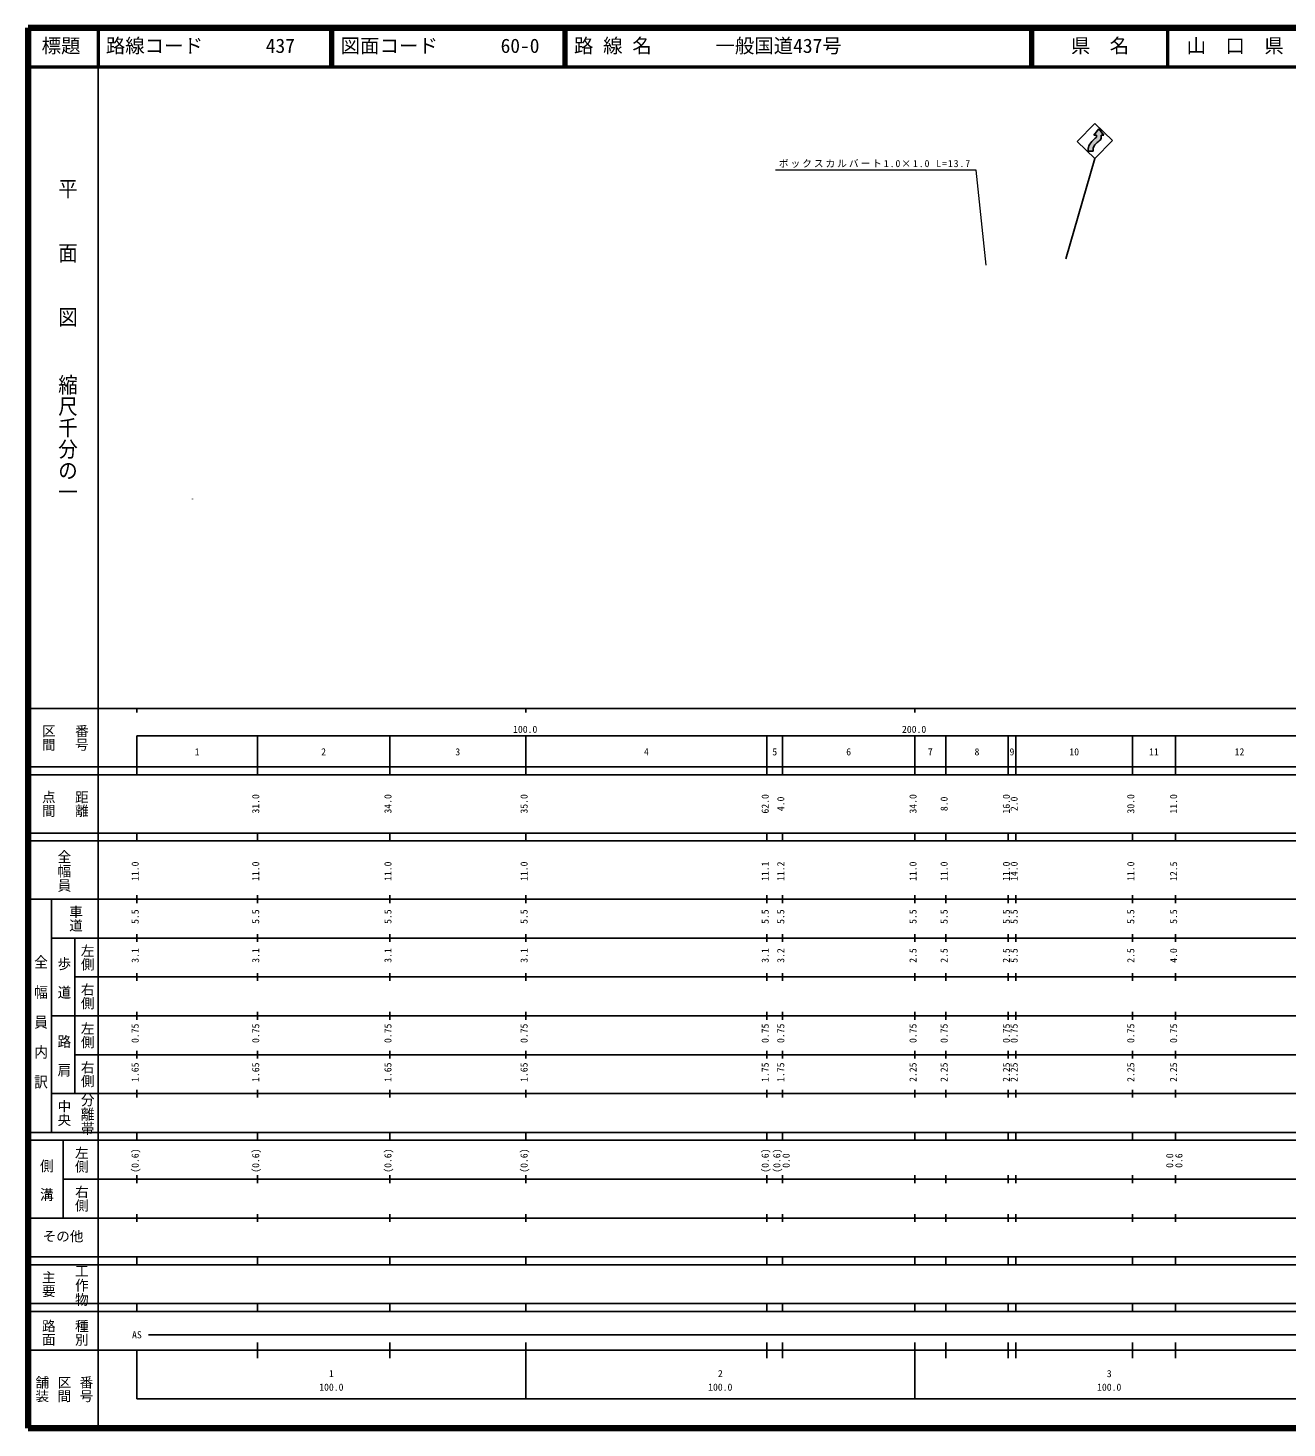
# Model space of a CAD drawing. Units: millimetres on the paper, with parts at other scales. Extents: x 40 to 680, y 20 to 380.
# Drawn here: x 40 to 363.7, y 20 to 380 of the extents above; entities that cross this region are included whole.
import ezdxf
from ezdxf.enums import TextEntityAlignment as Align

# ---------------------------------------------------------------- set-up
doc = ezdxf.new("R2010")
doc.units = ezdxf.units.MM
for name, color, linetype, lineweight in [('M-BMK-HTXT', 7, 'Continuous', 13), ('M-STR-HTXT', 7, 'Continuous', 13), ('M-STR-STRC', 7, 'Continuous', 25), ('M-TTL', 2, 'Continuous', 140), ('M-TTL-BAND', 7, 'Continuous', 25), ('M-TTL-LINE', 7, 'Continuous', 50)]:
    doc.layers.add(name, color=color, linetype=linetype, lineweight=lineweight)
doc.layers.add('M-TTL-TXT', color=7, linetype='Continuous')
doc.styles.add('@ＭＳ ゴシック', font='')
doc.styles.add('ＭＳ ゴシック', font='')
doc.styles.get('@ＭＳ ゴシック').set_extended_font_data('@MS Gothic')
doc.styles.get('ＭＳ ゴシック').set_extended_font_data('MS Gothic')

msp = doc.modelspace()

# ---------------------------------------------------------------- hatches: boundary and pattern name
at = {"layer": 'M-STR-STRC'}
msp.add_hatch(color=256, dxfattribs=at).paths.add_polyline_path([(312.618, 348.308), (312.608, 348.973), (312.682, 349.401), (312.843, 349.829), (313.01, 350.126), (313.214, 350.429), (313.396, 350.665), (313.512, 350.798), (313.704, 351.011), (313.93, 351.237), (314.107, 351.401), (314.374, 351.625), (314.564, 351.782), (314.643, 351.858), (314.713, 351.946), (314.748, 352.01), (314.758, 352.042), (314.769, 352.099), (314.773, 352.179), (314.763, 352.269), (314.718, 352.471), (314.036, 352.471), (315.356, 354.049), (316.588, 352.432), (315.924, 352.432), (315.958, 352.052), (315.958, 351.843), (315.937, 351.688), (315.904, 351.538), (315.846, 351.42), (315.734, 351.264), (315.614, 351.144), (315.446, 351.004), (315.239, 350.84), (315.035, 350.666), (314.775, 350.432), (314.524, 350.175), (314.387, 350.025), (314.29, 349.901), (314.197, 349.778), (314.08, 349.597), (314.002, 349.446), (313.94, 349.297), (313.884, 349.107), (313.855, 348.866), (313.852, 348.644), (313.855, 348.412), (313.862, 348.308)])

# ---------------------------------------------------------------- linework, layer by layer
at = {"layer": 'M-BMK-HTXT'}
for radius in [0.0313, 0.025, 0.0188, 0.0125, 0.0063]:
    msp.add_circle((82.304, 258.879), radius, dxfattribs=at)
at = {"layer": 'M-STR-HTXT'}
msp.add_lwpolyline([(286.387, 319.026), (283.821, 343.417), (232.201, 343.417)], dxfattribs=at)
at = {"layer": 'M-STR-STRC'}
for p, q in [((309.77, 350.823), (314.321, 355.452)), ((314.321, 355.452), (318.813, 351.036)), ((309.77, 350.823), (314.262, 346.406)), ((314.718, 352.471), (314.036, 352.471)), ((318.813, 351.036), (314.262, 346.406)), ((315.924, 352.432), (316.588, 352.432)), ((306.876, 320.62), (314.262, 346.406)), ((312.618, 348.308), (313.862, 348.308))]:
    msp.add_line(p, q, dxfattribs=at)
msp.add_lwpolyline([(314.036, 352.471), (315.356, 354.049), (316.588, 352.432)], dxfattribs=at)
for points in [[(312.618, 348.308), (312.605, 348.637), (312.592, 348.966), (312.656, 349.281), (312.771, 349.844), (313.133, 350.361), (313.512, 350.798), (313.782, 351.108), (314.061, 351.377), (314.407, 351.654), (314.553, 351.77), (314.711, 351.889), (314.757, 352.043), (314.795, 352.169), (314.756, 352.32), (314.718, 352.471)], [(313.862, 348.308), (313.848, 348.6), (313.833, 348.892), (313.901, 349.164), (313.996, 349.541), (314.252, 349.881), (314.524, 350.175), (314.788, 350.462), (315.069, 350.705), (315.379, 350.953), (315.557, 351.095), (315.743, 351.239), (315.846, 351.42), (316.004, 351.699), (315.964, 352.065), (315.924, 352.432)]]:
    msp.add_open_spline(points, degree=3, knots=[0, 0, 0, 0, 1, 1, 1, 2, 2, 2, 3, 3, 3, 4, 4, 4, 5, 5, 5, 5], dxfattribs=at)
at = {"layer": 'M-TTL'}
for p, q in [((40, 380), (40, 20)), ((680, 380), (40, 380)), ((40, 20), (680, 20))]:
    msp.add_line(p, q, dxfattribs=at)
at = {"layer": 'M-TTL-BAND'}
for p, q in [((58, 370), (58, 20)), ((40, 205), (579, 205)), ((68, 205), (68, 204)), ((168, 205), (168, 204)), ((268, 205), (268, 204)), ((68, 198), (579, 198)), ((68, 198), (68, 188)), ((99, 188), (99, 198)), ((133, 188), (133, 198)), ((168, 188), (168, 198)), ((230, 188), (230, 198)), ((234, 188), (234, 198)), ((268, 188), (268, 198)), ((276, 188), (276, 198)), ((292, 188), (292, 198)), ((294, 188), (294, 198)), ((324, 188), (324, 198)), ((335, 188), (335, 198)), ((40, 190), (579, 190)), ((40, 188), (579, 188)), ((40, 173), (579, 173)), ((68, 171), (68, 173)), ((99, 171), (99, 173)), ((133, 171), (133, 173)), ((168, 171), (168, 173)), ((230, 171), (230, 173)), ((234, 171), (234, 173)), ((268, 171), (268, 173)), ((276, 171), (276, 173)), ((292, 171), (292, 173)), ((294, 171), (294, 173)), ((324, 171), (324, 173)), ((335, 171), (335, 173)), ((40, 171), (579, 171)), ((40, 156), (579, 156)), ((46, 96), (46, 156)), ((68, 155), (68, 157)), ((99, 155), (99, 157)), ((133, 155), (133, 157)), ((168, 155), (168, 157)), ((230, 155), (230, 157)), ((234, 155), (234, 157)), ((268, 155), (268, 157)), ((276, 155), (276, 157)), ((292, 155), (292, 157)), ((294, 155), (294, 157)), ((324, 155), (324, 157)), ((335, 155), (335, 157)), ((46, 146), (579, 146)), ((52, 146), (52, 106)), ((68, 145), (68, 147)), ((99, 145), (99, 147)), ((133, 145), (133, 147)), ((168, 145), (168, 147)), ((230, 145), (230, 147)), ((234, 145), (234, 147)), ((268, 145), (268, 147)), ((276, 145), (276, 147)), ((292, 145), (292, 147)), ((294, 145), (294, 147)), ((324, 145), (324, 147)), ((335, 145), (335, 147)), ((68, 135), (68, 137)), ((99, 135), (99, 137)), ((133, 135), (133, 137)), ((168, 135), (168, 137)), ((230, 135), (230, 137)), ((234, 135), (234, 137)), ((268, 135), (268, 137)), ((276, 135), (276, 137)), ((292, 135), (292, 137)), ((294, 135), (294, 137)), ((324, 135), (324, 137)), ((335, 135), (335, 137)), ((52, 136), (579, 136)), ((46, 126), (579, 126)), ((68, 125), (68, 127)), ((99, 125), (99, 127)), ((133, 125), (133, 127)), ((168, 125), (168, 127)), ((230, 125), (230, 127)), ((234, 125), (234, 127)), ((268, 125), (268, 127)), ((276, 125), (276, 127)), ((292, 125), (292, 127)), ((294, 125), (294, 127)), ((324, 125), (324, 127)), ((335, 125), (335, 127)), ((52, 116), (579, 116)), ((68, 115), (68, 117)), ((99, 115), (99, 117)), ((133, 115), (133, 117)), ((168, 115), (168, 117)), ((230, 115), (230, 117)), ((234, 115), (234, 117)), ((268, 115), (268, 117)), ((276, 115), (276, 117)), ((292, 115), (292, 117)), ((294, 115), (294, 117)), ((324, 115), (324, 117)), ((335, 115), (335, 117)), ((46, 106), (579, 106)), ((68, 105), (68, 107)), ((99, 105), (99, 107)), ((133, 105), (133, 107)), ((168, 105), (168, 107)), ((230, 105), (230, 107)), ((234, 105), (234, 107)), ((268, 105), (268, 107)), ((276, 105), (276, 107)), ((292, 105), (292, 107)), ((294, 105), (294, 107)), ((324, 105), (324, 107)), ((335, 105), (335, 107)), ((40, 96), (579, 96)), ((40, 94), (579, 94)), ((49, 94), (49, 74)), ((68, 94), (68, 96)), ((99, 94), (99, 96)), ((133, 94), (133, 96)), ((168, 94), (168, 96)), ((230, 94), (230, 96)), ((234, 94), (234, 96)), ((268, 94), (268, 96)), ((276, 94), (276, 96)), ((292, 94), (292, 96)), ((294, 94), (294, 96)), ((324, 94), (324, 96)), ((335, 94), (335, 96)), ((49, 84), (579, 84)), ((68, 83), (68, 85)), ((99, 83), (99, 85)), ((133, 83), (133, 85)), ((168, 83), (168, 85)), ((230, 83), (230, 85)), ((234, 83), (234, 85)), ((268, 83), (268, 85)), ((276, 83), (276, 85)), ((292, 83), (292, 85)), ((294, 83), (294, 85)), ((324, 83), (324, 85)), ((335, 83), (335, 85)), ((40, 74), (579, 74)), ((68, 73), (68, 75)), ((99, 73), (99, 75)), ((133, 73), (133, 75)), ((168, 73), (168, 75)), ((230, 73), (230, 75)), ((234, 73), (234, 75)), ((268, 73), (268, 75)), ((276, 73), (276, 75)), ((292, 73), (292, 75)), ((294, 73), (294, 75)), ((324, 73), (324, 75)), ((335, 73), (335, 75)), ((40, 64), (579, 64)), ((40, 62), (579, 62)), ((68, 62), (68, 64)), ((99, 62), (99, 64)), ((133, 62), (133, 64)), ((168, 62), (168, 64)), ((230, 62), (230, 64)), ((234, 62), (234, 64)), ((268, 62), (268, 64)), ((276, 62), (276, 64)), ((292, 62), (292, 64)), ((294, 62), (294, 64)), ((324, 62), (324, 64)), ((335, 62), (335, 64)), ((40, 52), (579, 52)), ((68, 50), (68, 52)), ((99, 50), (99, 52)), ((133, 50), (133, 52)), ((168, 50), (168, 52)), ((230, 50), (230, 52)), ((234, 50), (234, 52)), ((268, 50), (268, 52)), ((276, 50), (276, 52)), ((292, 50), (292, 52)), ((294, 50), (294, 52)), ((324, 50), (324, 52)), ((335, 50), (335, 52)), ((40, 50), (579, 50)), ((71, 44), (565, 44)), ((40, 40), (579, 40)), ((68, 40), (68, 27.5)), ((99, 38), (99, 42)), ((133, 38), (133, 42)), ((168, 27.5), (168, 42)), ((230, 38), (230, 42)), ((234, 38), (234, 42)), ((268, 27.5), (268, 42)), ((276, 38), (276, 42)), ((292, 38), (292, 42)), ((294, 38), (294, 42)), ((324, 38), (324, 42)), ((335, 38), (335, 42)), ((68, 27.5), (579, 27.5))]:
    msp.add_line(p, q, dxfattribs=at)
at = {"layer": 'M-TTL-LINE'}
for p, q in [((58, 380), (58, 370)), ((117.75, 380), (117.75, 370)), ((118.25, 380), (118.25, 370)), ((177.75, 380), (177.75, 370)), ((178.25, 380), (178.25, 370)), ((297.75, 380), (297.75, 370)), ((298.25, 380), (298.25, 370)), ((333, 380), (333, 370)), ((40, 370), (680, 370))]:
    msp.add_line(p, q, dxfattribs=at)

# ---------------------------------------------------------------- texts
at = {"layer": 'M-STR-HTXT', "insert": (233.053, 344.041), "char_height": 1.833, "attachment_point": 7, "style": 'ＭＳ ゴシック'}
msp.add_mtext('\\T1.2;ボックスカルバート1.0×1.0\\~L=13.7', dxfattribs=at)
at = {"layer": 'M-TTL-BAND', "style": '@ＭＳ ゴシック'}
for s, height, width, p in [('平\u3000\u3000面\u3000\u3000図', 3.666, 1.1, (47.277, 341.475)), ('縮尺千分の一', 3.666, 1.1, (47.277, 291.03)), ('全幅員', 2.566, 1.05, (47.25, 168.75)), ('全\u3000幅\u3000員\u3000内\u3000訳', 2.566, 1.1, (41.25, 141.75)), ('歩\u3000道', 2.566, 1.05, (47.25, 141.25)), ('路\u3000肩', 2.566, 1.05, (47.25, 121.25)), ('分離帯', 2.566, 1.05, (53.25, 106.25)), ('側\u3000溝', 2.566, 1.05, (42.75, 89.25)), ('工作物', 2.566, 1.05, (51.75, 62.25))]:
    msp.add_text(s, height=height, rotation=270, dxfattribs=dict(at, width=width)).set_placement(p, align=Align.BOTTOM_LEFT)
at = {"layer": 'M-TTL-BAND'}
for s, height, rotation, style, p in [('区間', 2.566, 270, '@ＭＳ ゴシック', (43.25, 201)), ('番号', 2.566, 270, '@ＭＳ ゴシック', (51.75, 201)), ('点間', 2.566, 270, '@ＭＳ ゴシック', (43.25, 184)), ('距離', 2.566, 270, '@ＭＳ ゴシック', (51.75, 184)), ('31.0', 1.833, 90, 'ＭＳ ゴシック', (100, 178)), ('34.0', 1.833, 90, 'ＭＳ ゴシック', (134, 178)), ('35.0', 1.833, 90, 'ＭＳ ゴシック', (169, 178)), ('62.0', 1.833, 90, 'ＭＳ ゴシック', (231, 178)), ('4.0', 1.833, 90, 'ＭＳ ゴシック', (235, 178.625)), ('34.0', 1.833, 90, 'ＭＳ ゴシック', (269, 178)), ('8.0', 1.833, 90, 'ＭＳ ゴシック', (277, 178.625)), ('16.0', 1.833, 90, 'ＭＳ ゴシック', (293, 178)), ('2.0', 1.833, 90, 'ＭＳ ゴシック', (295, 178.625)), ('30.0', 1.833, 90, 'ＭＳ ゴシック', (325, 178)), ('11.0', 1.833, 90, 'ＭＳ ゴシック', (336, 178)), ('11.0', 1.833, 90, 'ＭＳ ゴシック', (69, 160.674)), ('11.0', 1.833, 90, 'ＭＳ ゴシック', (100, 160.674)), ('11.0', 1.833, 90, 'ＭＳ ゴシック', (134, 160.674)), ('11.0', 1.833, 90, 'ＭＳ ゴシック', (169, 160.674)), ('11.1', 1.833, 90, 'ＭＳ ゴシック', (231, 160.674)), ('11.2', 1.833, 90, 'ＭＳ ゴシック', (235, 160.674)), ('11.0', 1.833, 90, 'ＭＳ ゴシック', (269, 160.674)), ('11.0', 1.833, 90, 'ＭＳ ゴシック', (277, 160.674)), ('11.0', 1.833, 90, 'ＭＳ ゴシック', (293, 160.674)), ('14.0', 1.833, 90, 'ＭＳ ゴシック', (295, 160.674)), ('11.0', 1.833, 90, 'ＭＳ ゴシック', (325, 160.674)), ('12.5', 1.833, 90, 'ＭＳ ゴシック', (336, 160.674)), ('車道', 2.566, 270, '@ＭＳ ゴシック', (50.25, 154.5)), ('5.5', 1.833, 90, 'ＭＳ ゴシック', (69, 149.625)), ('5.5', 1.833, 90, 'ＭＳ ゴシック', (100, 149.625)), ('5.5', 1.833, 90, 'ＭＳ ゴシック', (134, 149.625)), ('5.5', 1.833, 90, 'ＭＳ ゴシック', (169, 149.625)), ('5.5', 1.833, 90, 'ＭＳ ゴシック', (231, 149.625)), ('5.5', 1.833, 90, 'ＭＳ ゴシック', (235, 149.625)), ('5.5', 1.833, 90, 'ＭＳ ゴシック', (269, 149.625)), ('5.5', 1.833, 90, 'ＭＳ ゴシック', (277, 149.625)), ('5.5', 1.833, 90, 'ＭＳ ゴシック', (293, 149.625)), ('5.5', 1.833, 90, 'ＭＳ ゴシック', (295, 149.625)), ('5.5', 1.833, 90, 'ＭＳ ゴシック', (325, 149.625)), ('5.5', 1.833, 90, 'ＭＳ ゴシック', (336, 149.625)), ('左側', 2.566, 270, '@ＭＳ ゴシック', (53.25, 144.5)), ('3.1', 1.833, 90, 'ＭＳ ゴシック', (69, 139.625)), ('3.1', 1.833, 90, 'ＭＳ ゴシック', (100, 139.625)), ('3.1', 1.833, 90, 'ＭＳ ゴシック', (134, 139.625)), ('3.1', 1.833, 90, 'ＭＳ ゴシック', (169, 139.625)), ('3.1', 1.833, 90, 'ＭＳ ゴシック', (231, 139.625)), ('3.2', 1.833, 90, 'ＭＳ ゴシック', (235, 139.625)), ('2.5', 1.833, 90, 'ＭＳ ゴシック', (269, 139.625)), ('2.5', 1.833, 90, 'ＭＳ ゴシック', (277, 139.625)), ('2.5', 1.833, 90, 'ＭＳ ゴシック', (293, 139.625)), ('5.5', 1.833, 90, 'ＭＳ ゴシック', (295, 139.625)), ('2.5', 1.833, 90, 'ＭＳ ゴシック', (325, 139.625)), ('4.0', 1.833, 90, 'ＭＳ ゴシック', (336, 139.625)), ('右側', 2.566, 270, '@ＭＳ ゴシック', (53.25, 134.5)), ('左側', 2.566, 270, '@ＭＳ ゴシック', (53.25, 124.5)), ('0.75', 1.833, 90, 'ＭＳ ゴシック', (69, 119)), ('0.75', 1.833, 90, 'ＭＳ ゴシック', (100, 119)), ('0.75', 1.833, 90, 'ＭＳ ゴシック', (134, 119)), ('0.75', 1.833, 90, 'ＭＳ ゴシック', (169, 119)), ('0.75', 1.833, 90, 'ＭＳ ゴシック', (231, 119)), ('0.75', 1.833, 90, 'ＭＳ ゴシック', (235, 119)), ('0.75', 1.833, 90, 'ＭＳ ゴシック', (269, 119)), ('0.75', 1.833, 90, 'ＭＳ ゴシック', (277, 119)), ('0.75', 1.833, 90, 'ＭＳ ゴシック', (293, 119)), ('0.75', 1.833, 90, 'ＭＳ ゴシック', (295, 119)), ('0.75', 1.833, 90, 'ＭＳ ゴシック', (325, 119)), ('0.75', 1.833, 90, 'ＭＳ ゴシック', (336, 119)), ('右側', 2.566, 270, '@ＭＳ ゴシック', (53.25, 114.5)), ('1.65', 1.833, 90, 'ＭＳ ゴシック', (69, 109)), ('1.65', 1.833, 90, 'ＭＳ ゴシック', (100, 109)), ('1.65', 1.833, 90, 'ＭＳ ゴシック', (134, 109)), ('1.65', 1.833, 90, 'ＭＳ ゴシック', (169, 109)), ('1.75', 1.833, 90, 'ＭＳ ゴシック', (231, 109)), ('1.75', 1.833, 90, 'ＭＳ ゴシック', (235, 109)), ('2.25', 1.833, 90, 'ＭＳ ゴシック', (269, 109)), ('2.25', 1.833, 90, 'ＭＳ ゴシック', (277, 109)), ('2.25', 1.833, 90, 'ＭＳ ゴシック', (293, 109)), ('2.25', 1.833, 90, 'ＭＳ ゴシック', (295, 109)), ('2.25', 1.833, 90, 'ＭＳ ゴシック', (325, 109)), ('2.25', 1.833, 90, 'ＭＳ ゴシック', (336, 109)), ('中央', 2.566, 270, '@ＭＳ ゴシック', (47.25, 104.5)), ('左側', 2.566, 270, '@ＭＳ ゴシック', (51.75, 92.5)), ('(0.6)', 1.833, 90, 'ＭＳ ゴシック', (69, 85.639)), ('(0.6)', 1.833, 90, 'ＭＳ ゴシック', (100, 85.639)), ('(0.6)', 1.833, 90, 'ＭＳ ゴシック', (134, 85.639)), ('(0.6)', 1.833, 90, 'ＭＳ ゴシック', (169, 85.639)), ('(0.6)', 1.833, 90, 'ＭＳ ゴシック', (231, 85.639)), ('(0.6)', 1.833, 90, 'ＭＳ ゴシック', (234, 85.639)), ('0.0', 1.833, 90, 'ＭＳ ゴシック', (236.37, 86.889)), ('0.0', 1.833, 90, 'ＭＳ ゴシック', (335, 86.889)), ('0.6', 1.833, 90, 'ＭＳ ゴシック', (337.37, 86.889)), ('右側', 2.566, 270, '@ＭＳ ゴシック', (51.75, 82.5)), ('主要', 2.566, 270, '@ＭＳ ゴシック', (43.25, 60.5)), ('路面', 2.566, 270, '@ＭＳ ゴシック', (43.25, 48)), ('種別', 2.566, 270, '@ＭＳ ゴシック', (51.75, 48)), ('舗装', 2.566, 270, '@ＭＳ ゴシック', (41.583, 33.5)), ('区間', 2.566, 270, '@ＭＳ ゴシック', (47.25, 33.5)), ('番号', 2.566, 270, '@ＭＳ ゴシック', (52.917, 33.5))]:
    msp.add_text(s, height=height, rotation=rotation, dxfattribs=dict(at, style=style)).set_placement(p, align=Align.BOTTOM_LEFT)
at = {"layer": 'M-TTL-BAND', "style": 'ＭＳ ゴシック'}
for s, height, p in [('100.0', 1.833, (164.719, 198.195)), ('200.0', 1.833, (264.719, 198.195)), ('1', 1.833, (82.875, 192.405)), ('2', 1.833, (115.375, 192.405)), ('3', 1.833, (149.875, 192.405)), ('4', 1.833, (198.375, 192.405)), ('5', 1.833, (231.375, 192.405)), ('6', 1.833, (250.375, 192.405)), ('7', 1.833, (271.375, 192.405)), ('8', 1.833, (283.375, 192.405)), ('9', 1.833, (292.375, 192.405)), ('10', 1.833, (307.75, 192.405)), ('11', 1.833, (328.25, 192.405)), ('12', 1.833, (350.25, 192.405)), ('その他', 2.566, (43.75, 67.25)), ('AS', 1.833, (66.75, 42.5)), ('1', 1.833, (117.375, 32.523)), ('2', 1.833, (217.375, 32.523)), ('3', 1.833, (317.375, 32.523)), ('100.0', 1.833, (114.875, 29.033)), ('100.0', 1.833, (214.875, 29.033)), ('100.0', 1.833, (314.875, 29.033))]:
    msp.add_text(s, height=height, dxfattribs=at).set_placement(p, align=Align.BOTTOM_LEFT)
at = {"layer": 'M-TTL-TXT', "style": 'ＭＳ ゴシック'}
for s, p in [('標題', (43.5, 372.5)), ('路線コード', (60, 372.5)), ('437', (101.142, 372.5)), ('図面コード', (120.38, 372.5)), ('60-0', (161.521, 372.5)), ('路 線 名', (180.38, 372.5)), ('一般国道437号', (216.734, 372.5)), ('県\u3000名', (308.125, 372.5)), ('山\u3000口\u3000県', (337.875, 372.5))]:
    msp.add_text(s, height=3.666, dxfattribs=at).set_placement(p, align=Align.BOTTOM_LEFT)

doc.saveas('drawing.dxf')
